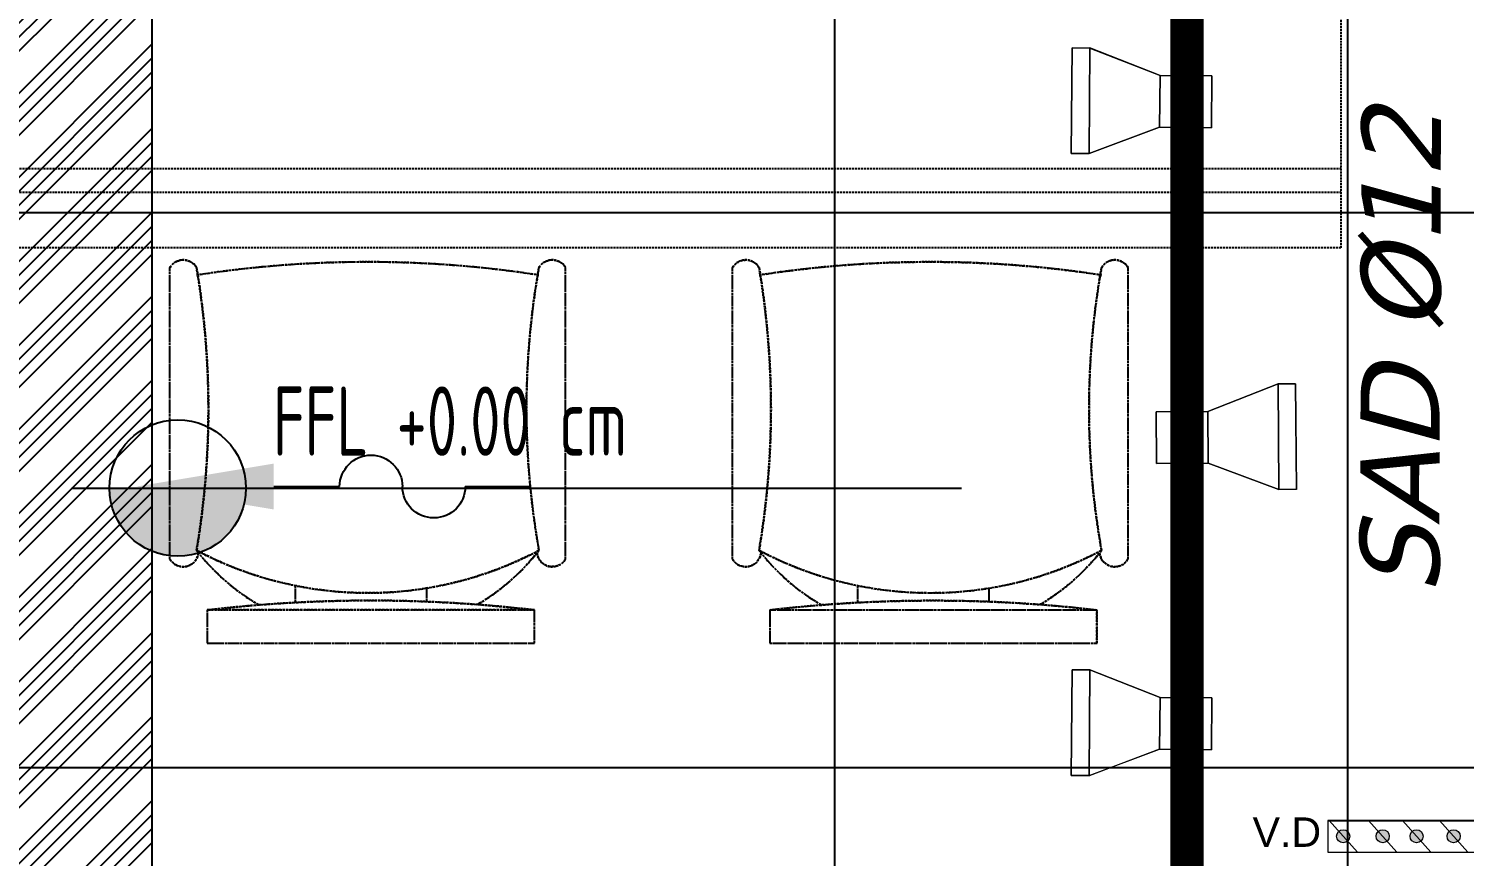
# Model space of a CAD drawing. Extents: x -2975 to 7327, y -1166 to 1029.
# Drawn here: x 59.5 to 240.6, y -579 to -474.5 of the extents above; entities that cross this region are included whole.
import ezdxf

# ---------------------------------------------------------------- set-up
doc = ezdxf.new("R2010")
doc.units = 0
doc.header["$PDMODE"] = 34
doc.linetypes.add('XR-Mince$0$Anchor Stor (Ground Floor Plan ) Xref$2$Retail Building ( Ground Floor ) Xref$0$HIDDEN', pattern=[0.375, 0.25, -0.125])
for name, color, linetype in [('E-TEXT-LIGHTING', 7, 'Continuous'), ('H-DUCT-EXH', 20, 'Continuous'), ('HVAC Duct', 5, 'Continuous'), ('HVAC SUPPLY AIR DUCT', 150, 'Continuous'), ('M-EXHAUST', 1, 'Continuous'), ('M-FIRE FIGHTING-2 INCH', 1, 'Continuous'), ('M-HVAC-BLUE', 5, 'Continuous'), ('ventilation hood', 6, 'Continuous'), ('XR-Mince$0$A-SYMB-LEVL', 8, 'Continuous'), ('XR-Mince$0$ceiling', 149, 'Continuous'), ('XR-Mince$0$fur dashed', 15, 'XR-Mince$0$Anchor Stor (Ground Floor Plan ) Xref$2$Retail Building ( Ground Floor ) Xref$0$HIDDEN'), ('XR-Mince$0$lighting unit', 4, 'Continuous'), ('XR-Mince$0$TEXT', 8, 'Continuous')]:
    doc.layers.add(name, color=color, linetype=linetype)
for name, color, linetype, lineweight in [('H-DUCT-SUP', 100, 'Continuous', 20), ('H-TEXT', 140, 'Continuous', 20), ('XR-Mince$0$C-Spot', 6, 'Continuous', 9)]:
    doc.layers.add(name, color=color, linetype=linetype, lineweight=lineweight)
doc.styles.add('Arial', font='')
doc.styles.add('ROMANS', font='verdanai.ttf', dxfattribs={"height": 0.4})
doc.styles.get("Standard").update_dxf_attribs({"font": 'arial.ttf'})
doc.styles.add('XR-Mince$0$T25-50', font='architxt.shx', dxfattribs={"width": 0.75, "height": 12.5})
doc.styles.get('Arial').set_extended_font_data('@Arial Unicode MS')
doc.dimstyles.new('ISO-25', dxfattribs={"dimtxt": 10, "dimasz": 2.5, "dimexe": 1.25, "dimexo": 0.625, "dimtad": 0, "dimtxsty": 'Standard', "dimcen": 2.5, "dimadec": 0, "dimazin": 0, "dimtfac": 1, "dimtix": 1, "dimtmove": 0, "dimatfit": 3, "dimfxl": 1, "dimarcsym": 0})
pattern_1 = [(180, (9818.48346, -44521.9764), (-2e-13, -0.125), [])]

# ---------------------------------------------------------------- blocks, each defined once
blk = doc.blocks.new('XR-Mince$0$gfhfhh')
at = {"layer": 'XR-Mince$0$fur dashed'}
for p, q in [((-5832.98, -7608.14), (-5818.47, -7576.96)), ((-5818.47, -7576.96), (-5815.3, -7578.44)), ((-5809.07, -7577.72), (-5781.26, -7590.66)), ((-5815.3, -7578.44), (-5829.81, -7609.62)), ((-5819.28, -7589.08), (-5818, -7589.67)), ((-5825.19, -7601.55), (-5823.59, -7602.29)), ((-5829.81, -7609.62), (-5832.98, -7608.14)), ((-5826.62, -7615.43), (-5798.81, -7628.38))]:
    blk.add_line(p, q, dxfattribs=at)
for centre, radius, start, end in [((-5808.92, -7579.34), 1.61, 95.4289, 239.2671), ((-5957.03, -7531.44), 149.32, 328.4277, 341.6545), ((-5786.24, -7611.29), 38.42, 127.1004, 182.9817), ((-5804.39, -7602.84), 22.75, 102.7414, 124.5825), ((-5760.63, -7511.1), 84.95, 234.9559, 255.1262), ((-5782.59, -7591.59), 1.61, 275.4289, 34.6533), ((-5896.26, -7560.08), 117.76, 326.2485, 343.8337), ((-5804.39, -7602.84), 22.75, 185.2793, 207.3408), ((-5825.3, -7614.52), 1.61, 70.089, 214.6533), ((-5848.26, -7699.37), 89.28, 55.4498, 74.6324), ((-5798.96, -7626.76), 1.61, 275.4289, 34.6533)]:
    blk.add_arc(centre, radius, start, end, dxfattribs=at)
blk = doc.blocks.new('XR-Mince$0$fur')
at = {"layer": 'XR-Mince$0$fur dashed'}
for p, q in [((-13344.7, -21523.6), (-13344.7, -21593.6)), ((-13644.12, -21583.6), (-13344.7, -21583.6)), ((-13644.12, -21586.6), (-13344.7, -21586.6)), ((-13344.7, -21593.6), (-13644.12, -21593.6)), ((-13492.41, -21632.9), (-13492.41, -21596.09)), ((-13442.49, -21632.9), (-13442.49, -21596.09)), ((-13421.44, -21632.91), (-13421.44, -21596.09)), ((-13371.52, -21632.91), (-13371.52, -21596.09)), ((-13476.58, -21638.38), (-13476.58, -21636.26)), ((-13460.02, -21638.26), (-13460.02, -21636.56)), ((-13405.61, -21638.38), (-13405.61, -21636.26)), ((-13389.05, -21638.27), (-13389.05, -21636.57)), ((-13446.42, -21639.32), (-13487.7, -21639.32)), ((-13487.7, -21639.32), (-13487.7, -21643.51)), ((-13446.42, -21643.51), (-13446.42, -21639.32)), ((-13375.45, -21639.32), (-13416.73, -21639.32)), ((-13416.73, -21639.32), (-13416.73, -21643.52)), ((-13375.45, -21643.52), (-13375.45, -21639.32)), ((-13487.7, -21643.51), (-13446.42, -21643.51)), ((-13416.73, -21643.52), (-13375.45, -21643.52))]:
    blk.add_line(p, q, dxfattribs=at)
blk.add_lwpolyline([(-13644.12, -21523.6), (-13344.7, -21523.6), (-13344.7, -21593.6), (-13644.12, -21593.6)], close=True, dxfattribs=at)
for points in [[(-13644.12, -21583.6), (-13344.7, -21583.6)], [(-13644.12, -21586.6), (-13344.7, -21586.6)]]:
    blk.add_lwpolyline(points, dxfattribs=at)
for centre, radius, start, end in [((-13490.73, -21597.07), 1.93, 30.3883, 149.6126), ((-13467.45, -21736.7), 141.31, 81.2078, 98.7931), ((-13444.17, -21597.07), 1.93, 30.3883, 149.6126), ((-13419.76, -21597.07), 1.93, 30.3883, 149.6126), ((-13396.48, -21736.7), 141.31, 81.2078, 98.7931), ((-13373.2, -21597.07), 1.93, 30.3883, 149.6126), ((-13594.69, -21613.94), 107.13, 350.4091, 9.5917), ((-13345.49, -21613.94), 101.94, 169.9153, 190.0856), ((-13523.72, -21613.95), 107.13, 350.4091, 9.5917), ((-13274.52, -21613.94), 101.94, 169.9153, 190.0856), ((-13490.74, -21631.93), 1.93, 210.3883, 354.9525), ((-13467.45, -21591.07), 46.1, 242.0598, 297.9411), ((-13467.45, -21615.1), 27.3, 217.7007, 239.7623), ((-13467.45, -21615.1), 27.3, 300.459, 322.3001), ((-13444.18, -21631.93), 1.93, 185.7744, 329.6126), ((-13419.77, -21631.93), 1.93, 210.3883, 354.9525), ((-13396.48, -21591.07), 46.1, 242.0598, 297.9411), ((-13396.48, -21615.1), 27.3, 217.7007, 239.7623), ((-13396.48, -21615.1), 27.3, 300.459, 322.3001), ((-13373.21, -21631.93), 1.93, 185.7744, 329.6126), ((-13467.06, -21817.31), 179.19, 83.387, 96.6138), ((-13396.09, -21817.32), 179.19, 83.387, 96.6138)]:
    blk.add_arc(centre, radius, start, end, dxfattribs=at)
at = {"layer": 'XR-Mince$0$fur dashed', "xscale": -1.2, "yscale": 1.2, "zscale": 1.2, "rotation": 245.0415068547198}
for p in [(-2327.94, -19150.01), (-2256.97, -19150.01), (-2186, -19150.02)]:
    blk.add_blockref('XR-Mince$0$gfhfhh', p, dxfattribs=at)
blk = doc.blocks.new('XR-Mince$0$lighting')
at = {"layer": 'XR-Mince$0$C-Spot'}
h = blk.add_hatch(dxfattribs=at)
h.set_pattern_fill('ANSI31', color=4, angle=-225)
h.set_pattern_definition(pattern_1)
h.paths.add_polyline_path([(-3366.1, -21954.04), (-3364.1, -21954.04), (-3364.1, -21298.72), (-3366.1, -21298.72)])
h = blk.add_hatch(dxfattribs=at)
h.set_pattern_fill('ANSI31', color=4, angle=-225)
h.set_pattern_definition(pattern_1)
h.paths.add_polyline_path([(-3364.1, -21954.04), (-3362.1, -21954.04), (-3362.1, -21298.72), (-3364.1, -21298.72)])
at = {"layer": 'XR-Mince$0$C-Spot', "color": 4, "elevation": 148.27}
for points in [[(-3362.1, -21954.04), (-3366.1, -21954.04), (-3366.1, -21298.72), (-3362.1, -21298.72)], [(-3378.57, -21568.37), (-3376.35, -21568.39), (-3376.46, -21581.73), (-3378.69, -21581.71)], [(-3378.69, -21581.71), (-3376.46, -21581.73), (-3376.35, -21568.4), (-3378.57, -21568.38)], [(-3378.69, -21581.71), (-3376.46, -21581.73), (-3376.35, -21568.4), (-3378.57, -21568.38)], [(-3378.69, -21581.71), (-3376.46, -21581.73), (-3376.35, -21568.4), (-3378.57, -21568.38)], [(-3367.49, -21571.87), (-3376.35, -21568.39), (-3376.46, -21581.73), (-3367.55, -21578.4)], [(-3367.55, -21578.4), (-3376.46, -21581.73), (-3376.35, -21568.4), (-3367.49, -21571.87)], [(-3367.55, -21578.4), (-3376.46, -21581.73), (-3376.35, -21568.4), (-3367.49, -21571.87)], [(-3367.55, -21578.4), (-3376.46, -21581.73), (-3376.35, -21568.4), (-3367.49, -21571.87)], [(-3367.55, -21578.4), (-3361.01, -21578.46), (-3360.96, -21571.93), (-3367.49, -21571.87)], [(-3367.55, -21578.4), (-3361.01, -21578.46), (-3360.96, -21571.93), (-3367.49, -21571.87)], [(-3367.55, -21578.4), (-3361.01, -21578.46), (-3360.96, -21571.93), (-3367.49, -21571.87)], [(-3367.49, -21571.87), (-3360.96, -21571.93), (-3361.01, -21578.46), (-3367.55, -21578.4)], [(-3361.41, -21620.79), (-3352.5, -21624.12), (-3352.61, -21610.78), (-3361.47, -21614.26)], [(-3361.41, -21620.79), (-3352.5, -21624.12), (-3352.61, -21610.78), (-3361.47, -21614.26)], [(-3361.41, -21620.79), (-3352.5, -21624.12), (-3352.61, -21610.78), (-3361.47, -21614.26)], [(-3361.47, -21614.26), (-3352.61, -21610.78), (-3352.5, -21624.11), (-3361.41, -21620.79)], [(-3350.27, -21624.1), (-3352.5, -21624.12), (-3352.61, -21610.78), (-3350.39, -21610.76)], [(-3350.27, -21624.1), (-3352.5, -21624.12), (-3352.61, -21610.78), (-3350.39, -21610.76)], [(-3350.27, -21624.1), (-3352.5, -21624.12), (-3352.61, -21610.78), (-3350.39, -21610.76)], [(-3350.39, -21610.76), (-3352.61, -21610.78), (-3352.5, -21624.11), (-3350.27, -21624.09)], [(-3361.41, -21620.79), (-3367.95, -21620.85), (-3368, -21614.31), (-3361.47, -21614.26)], [(-3361.41, -21620.79), (-3367.95, -21620.85), (-3368, -21614.31), (-3361.47, -21614.26)], [(-3361.41, -21620.79), (-3367.95, -21620.85), (-3368, -21614.31), (-3361.47, -21614.26)], [(-3361.47, -21614.26), (-3368, -21614.31), (-3367.95, -21620.85), (-3361.41, -21620.79)], [(-3378.69, -21660.21), (-3376.46, -21660.23), (-3376.35, -21646.89), (-3378.57, -21646.87)], [(-3378.69, -21660.21), (-3376.46, -21660.23), (-3376.35, -21646.89), (-3378.57, -21646.87)], [(-3378.69, -21660.21), (-3376.46, -21660.23), (-3376.35, -21646.89), (-3378.57, -21646.87)], [(-3378.57, -21646.87), (-3376.35, -21646.89), (-3376.46, -21660.22), (-3378.69, -21660.2)], [(-3367.55, -21656.9), (-3376.46, -21660.23), (-3376.35, -21646.89), (-3367.49, -21650.37)], [(-3367.55, -21656.9), (-3376.46, -21660.23), (-3376.35, -21646.89), (-3367.49, -21650.37)], [(-3367.55, -21656.9), (-3376.46, -21660.23), (-3376.35, -21646.89), (-3367.49, -21650.37)], [(-3367.49, -21650.37), (-3376.35, -21646.89), (-3376.46, -21660.22), (-3367.55, -21656.9)], [(-3367.55, -21656.9), (-3361.01, -21656.96), (-3360.96, -21650.42), (-3367.49, -21650.37)], [(-3367.55, -21656.9), (-3361.01, -21656.96), (-3360.96, -21650.42), (-3367.49, -21650.37)], [(-3367.55, -21656.9), (-3361.01, -21656.96), (-3360.96, -21650.42), (-3367.49, -21650.37)], [(-3367.49, -21650.37), (-3360.96, -21650.42), (-3361.01, -21656.96), (-3367.55, -21656.9)]]:
    blk.add_lwpolyline(points, close=True, dxfattribs=at)
blk = doc.blocks.new('XR-Mince$0$ceiling')
at = {"layer": 'XR-Mince$0$ceiling', "linetype": 'Continuous'}
h = blk.add_hatch(dxfattribs=at)
h.set_pattern_fill('ANSI34', color=256, scale=10)
h.set_pattern_definition([(45, (0, 0), (-5.303301, 5.303301), []), (45, (1.768, 0), (-5.303301, 5.303301), []), (45, (3.5355, 0), (-5.303301, 5.303301), []), (45, (5.303, 0), (-5.303301, 5.303301), [])])
h.paths.add_polyline_path([(-7433.02, -17009.21), (-7433.02, -17209.21), (-8653.51, -17209.21), (-8653.51, -16463.71), (-8494.7, -16463.71), (-8494.7, -16738.71), (-8524.7, -16738.71), (-8524.7, -16918.71), (-8494.7, -16918.71), (-8494.7, -16959.21), (-7433.02, -16959.21)])
blk.add_lwpolyline([(-7433.02, -17009.21), (-7433.02, -17209.21), (-8653.51, -17209.21), (-8653.51, -16463.71), (-8494.7, -16463.71), (-8494.7, -16738.71), (-8524.7, -16738.71), (-8524.7, -16918.71), (-8494.7, -16918.71), (-8494.7, -16959.21), (-7433.02, -16959.21)], close=True, dxfattribs=at)
at = {"layer": 'XR-Mince$0$ceiling'}
blk.add_lwpolyline([(-8494.7, -16463.71), (-8494.7, -16738.71)], dxfattribs=at)
blk = doc.blocks.new('XR-Mince')
at = {"layer": 'XR-Mince$0$A-SYMB-LEVL', "ltscale": 100}
h = blk.add_hatch(color=5, dxfattribs=at)
h.dxf.hatch_style = 1
h.set_gradient(color1=(0, 0, 255), color2=(132, 132, 132), tint=1, name='CURVED')
h.paths.add_polyline_path([(78.3, -532.51), (69.69, -532.51, 0.414214), (78.3, -541.12)])
h.paths.add_polyline_path([(86.91, -532.51), (78.3, -532.51), (78.3, -541.12, 0.414214)])
blk.add_line((64.88, -532.51), (177.17, -532.51), dxfattribs=at)
blk.add_circle((78.3, -532.51), 8.61, dxfattribs=at)
at = {"layer": 'XR-Mince$0$fur dashed', "linetype": 'Continuous'}
blk.add_blockref('XR-Mince$0$fur', (13569.73, 21091.42), dxfattribs=at)
at = {"layer": 'XR-Mince$0$lighting unit', "linetype": 'Continuous'}
blk.add_blockref('XR-Mince$0$lighting', (3569.73, 21091.42), dxfattribs=at)
at = {"layer": 'XR-Mince$0$TEXT', "ltscale": 100, "style": 'XR-Mince$0$T25-50', "width": 0.75}
blk.add_text('FFL +0.00 cm ', height=8.75, dxfattribs=at).set_placement((90.31, -528.44))
at = {"layer": 'XR-Mince$0$ceiling', "linetype": 'Continuous'}
blk.add_blockref('XR-Mince$0$ceiling', (8569.73, 16091.42), dxfattribs=at)
blk = doc.blocks.new('A$C76930CCA')
at = {"layer": 'H-DUCT-EXH'}
for p, q in [((0.0826, 0), (0.1402, 0)), ((-0.0852, 0), (-0.0275, 0))]:
    blk.add_line(p, q, dxfattribs=at)
for centre, start, end in [((0.055, 0), 0.0035, 180), ((0, 0), 180.0035, 0)]:
    blk.add_arc(centre, 0.0275, start, end, dxfattribs=at)
blk.add_solid([(-0.0852, 0.0201), (-0.0852, -0.0201), (-0.2056, 0)], dxfattribs=at)
blk = doc.blocks.new('*D145')
at = {"layer": 'Defpoints', "color": 0, "transparency": 16777216}
for p in [(212.52, -269.66), (70.35, -608.91), (161.21, -608.91)]:
    blk.add_point(p, dxfattribs=at)
at = {"layer": 'M-FIRE FIGHTING-2 INCH', "color": 0, "lineweight": -2, "transparency": 16777216}
for p, q in [((211.89, -269.66), (159.96, -269.66)), ((161.21, -272.16), (161.21, -417.87)), ((161.21, -606.41), (161.21, -460.7)), ((70.97, -608.91), (162.46, -608.91))]:
    blk.add_line(p, q, dxfattribs=at)
at = {"layer": 'M-FIRE FIGHTING-2 INCH', "color": 0, "transparency": 16777216}
for points in [[(160.79, -272.16), (161.62, -272.16), (161.21, -269.66)], [(160.79, -606.41), (161.62, -606.41), (161.21, -608.91)]]:
    blk.add_solid(points, dxfattribs=at)
at = {"layer": 'M-FIRE FIGHTING-2 INCH', "color": 0, "transparency": 16777216, "insert": (161.21, -439.29), "char_height": 10, "attachment_point": 5, "rotation": 90}
blk.add_mtext('339,25', dxfattribs=at)
blk = doc.blocks.new('VD.')
at = {"layer": 'H-DUCT-SUP'}
h = blk.add_hatch(color=5, dxfattribs=at)
h.set_gradient(color1=(153, 38, 0), color2=(153, 38, 0), tint=1)
h.paths.add_polyline_path([(90.8339, 74.6297), (90.819, 74.6464, 0.21422), (90.8153, 74.6381, 0.647147)])
h.paths.add_polyline_path([(90.8339, 74.6297, 0.21422), (90.8376, 74.6381, 0.647147), (90.819, 74.6464)])
h.paths.add_polyline_path([(90.9011, 74.6297), (90.8862, 74.6464, 0.21422), (90.8825, 74.6381, 0.647147)])
h.paths.add_polyline_path([(90.8862, 74.6464), (90.9011, 74.6297, 0.21422), (90.9048, 74.6381, 0.647147)])
h.paths.add_polyline_path([(90.9438, 74.6464, 0.21422), (90.94, 74.6381, 0.647147), (90.9586, 74.6297)])
h.paths.add_polyline_path([(90.9438, 74.6464), (90.9586, 74.6297, 0.21422), (90.9624, 74.6381, 0.647147)])
h.paths.add_polyline_path([(91.0215, 74.6297), (91.0067, 74.6464, 0.21422), (91.0029, 74.6381, 0.647147)])
h.paths.add_polyline_path([(91.0215, 74.6297, 0.21422), (91.0253, 74.6381, 0.647147), (91.0067, 74.6464)])
h.paths.add_polyline_path([(91.0799, 74.6297), (91.0651, 74.6464, 0.21422), (91.0613, 74.6381, 0.647147)])
h.paths.add_polyline_path([(91.0651, 74.6464), (91.0799, 74.6297, 0.21422), (91.0837, 74.6381, 0.647147)])
h.paths.add_polyline_path([(91.1188, 74.6464, 0.21422), (91.115, 74.6381, 0.647147), (91.1336, 74.6297)])
h.paths.add_polyline_path([(91.1188, 74.6464), (91.1336, 74.6297, 0.21422), (91.1374, 74.6381, 0.647147)])
at = {"layer": 'HVAC Duct'}
h = blk.add_hatch(color=5, dxfattribs=at)
h.set_gradient(color1=(153, 38, 0), color2=(153, 38, 0), tint=1)
h.paths.add_polyline_path([(91.1816, 74.6465), (91.1964, 74.6298, 0.21422), (91.2002, 74.6382, 0.647147)])
h.paths.add_polyline_path([(91.1816, 74.6465, 0.21422), (91.1778, 74.6382, 0.647147), (91.1964, 74.6298)])
h.paths.add_polyline_path([(91.24, 74.6465, 0.21422), (91.2362, 74.6382, 0.647147), (91.2548, 74.6298)])
h.paths.add_polyline_path([(91.2548, 74.6298, 0.21422), (91.2586, 74.6382, 0.647147), (91.24, 74.6465)])
at = {"layer": 'H-DUCT-SUP', "color": 22}
for p, q in [((90.8505, 74.611, 0), (90.8024, 74.6651)), ((90.9177, 74.611, 0), (90.8696, 74.6651)), ((90.9752, 74.611, 0), (90.9271, 74.6651)), ((91.0381, 74.611, 0), (90.9901, 74.6651)), ((91.0965, 74.611, 0), (91.0485, 74.6651)), ((91.1502, 74.611, 0), (91.1021, 74.6651, 0)), ((91.2131, 74.6111, 0), (91.165, 74.6652, 0)), ((91.2715, 74.6111, 0), (91.2234, 74.6652, 0))]:
    blk.add_line(p, q, dxfattribs=at)
at = {"layer": 'H-DUCT-SUP', "color": 224, "elevation": 0}
blk.add_lwpolyline([(91.2717, 74.6652), (90.8002, 74.6651), (90.8002, 74.611), (91.2717, 74.6111)], close=True, dxfattribs=at)
at = {"layer": 'H-DUCT-SUP', "color": 22}
for centre in [(90.8265, 74.6381, 0), (90.8936, 74.6381, 0), (90.9512, 74.6381, 0), (91.0141, 74.6381, 0), (91.0725, 74.6381, 0), (91.1262, 74.6381, 0), (91.189, 74.6382, 0), (91.2474, 74.6382, 0)]:
    blk.add_circle(centre, 0.0112, dxfattribs=at)
at = {"layer": 'HVAC Duct', "color": 22}
blk.add_line((90.8002, 74.6651, 0), (91.1502, 74.6651, 0), dxfattribs=at)
at = {"layer": 'H-TEXT', "style": 'Arial'}
blk.add_text('V.D', height=0.05, dxfattribs=at).set_placement((90.6725, 74.6201))

msp = doc.modelspace()

# ---------------------------------------------------------------- block references
at = {"layer": 'E-TEXT-LIGHTING'}
msp.add_blockref('XR-Mince', (0, 0), dxfattribs=at)

# ---------------------------------------------------------------- next in the draw order: linework, layer by layer
at = {"layer": 'M-EXHAUST', "color": 1, "linetype": 'Continuous'}
for p, q in [((48.448, -497.754), (495.151, -497.754)), ((48.448, -567.754), (495.151, -567.754))]:
    msp.add_line(p, q, dxfattribs=at)
at = {"layer": 'M-HVAC-BLUE', "color": 3, "linetype": 'Continuous'}
msp.add_line((225.884, -342.216), (225.895, -586.481), dxfattribs=at)

# ---------------------------------------------------------------- next in the draw order: block references
at = {"layer": 'M-HVAC-BLUE', "xscale": 74.23409683289715, "yscale": 74.23409683289715, "zscale": 74.23409683289715}
msp.add_blockref('VD.', (-6517.082, -6117.143, 0), dxfattribs=at)
at = {"layer": 'ventilation hood', "xscale": -144.0000000000008, "yscale": 144.0000000000008, "zscale": 144, "rotation": 180.000005466849}
msp.add_blockref('A$C76930CCA', (102.689, -532.32), dxfattribs=at)

# ---------------------------------------------------------------- next in the draw order: texts
at = {"layer": 'HVAC SUPPLY AIR DUCT', "style": 'ROMANS'}
msp.add_text('SAD %%C12', height=10, rotation=89.7621, dxfattribs=at).set_placement((237.426, -545.95))

# ---------------------------------------------------------------- next in the draw order: dimensions: what is measured, and where the dimension line sits
at = {"layer": 'M-FIRE FIGHTING-2 INCH', "color": 32, "true_color": 0xcd6928}
dim = msp.add_linear_dim(base=(161.208, -608.911), p1=(212.517, -269.661), p2=(70.349, -608.911), angle=90, dimstyle='ISO-25', dxfattribs=at)
dim.commit()
dim.dimension.update_dxf_attribs({"geometry": '*D145', "text_midpoint": (161.208, -439.286)})

doc.saveas('drawing.dxf')
